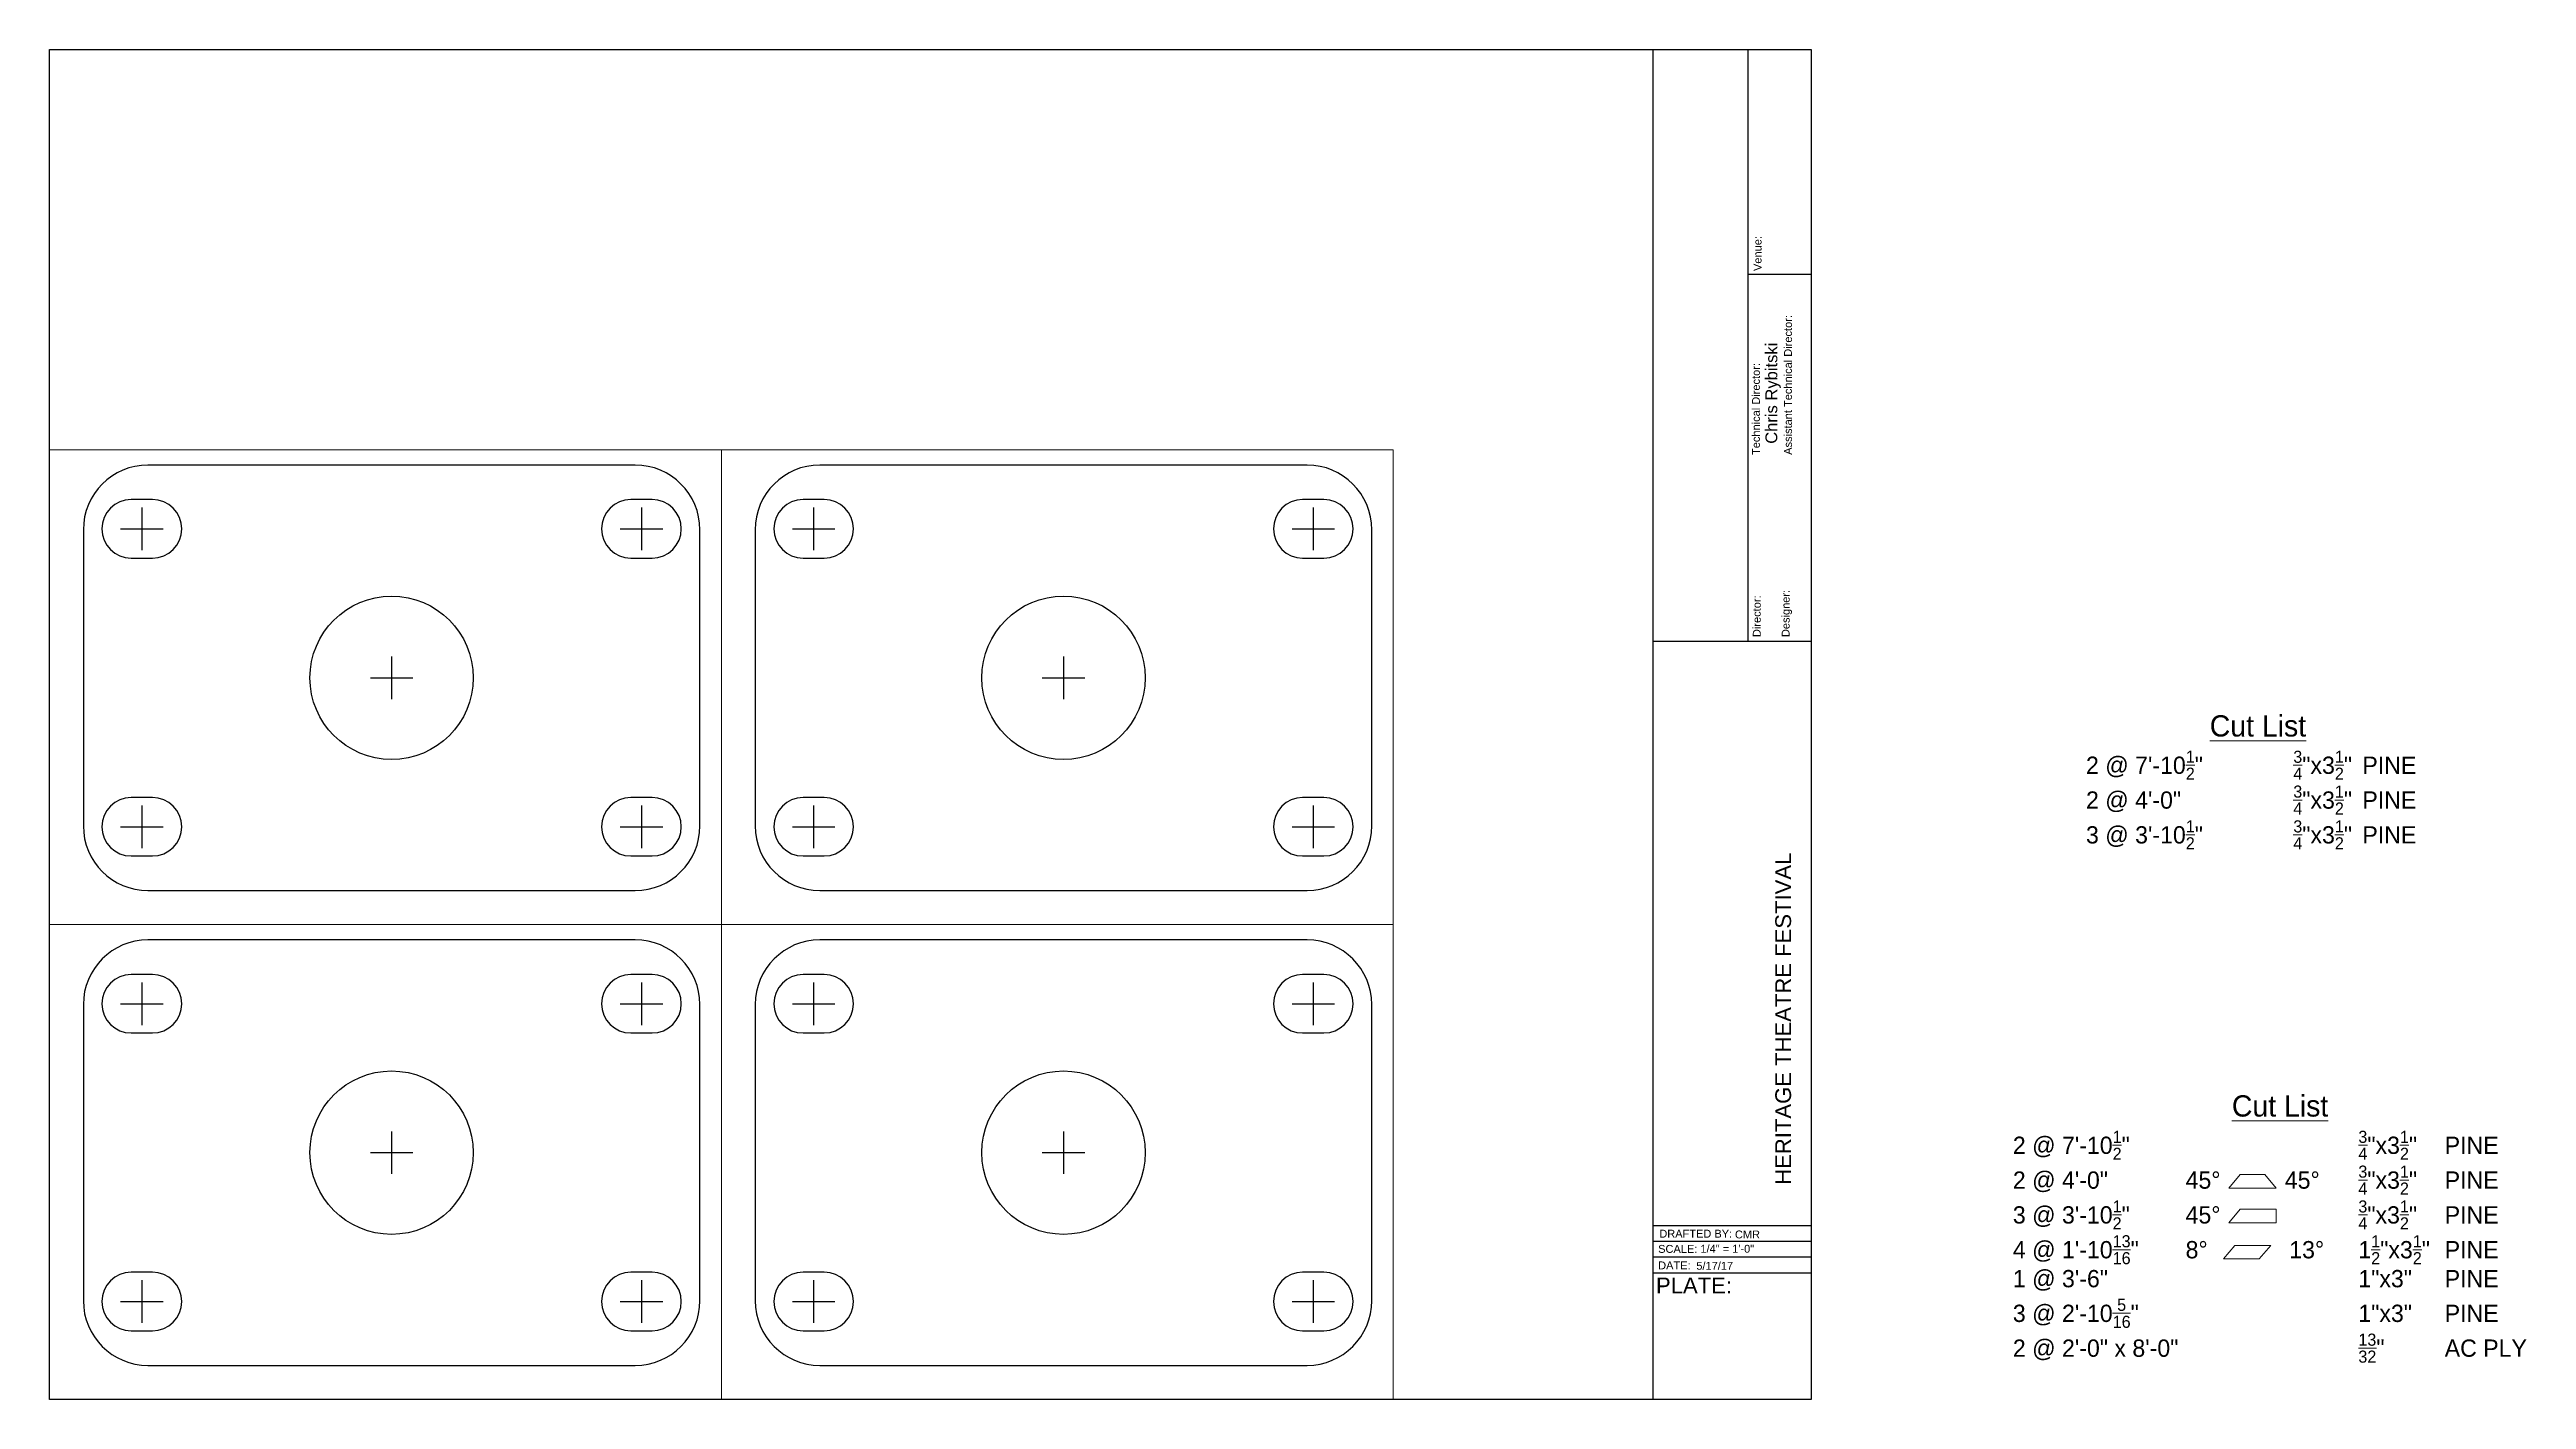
# Paper-space layout '8.5x11' of a CAD drawing. Header units: inches. Extents: x 0.1 to 14.6, y 0 to 8.
# The model-space entities are those that its viewports show. They can reach past a viewport. Long polylines and large blocks are cut down to what shows.
import ezdxf

# ---------------------------------------------------------------- set-up
doc = ezdxf.new("R2010")
doc.units = ezdxf.units.IN
doc.header["$MEASUREMENT"] = 0
doc.layers.add('BORDER', color=7, linetype='Continuous')
doc.layers.add('Dimensions', color=154, linetype='Continuous', lineweight=9)
doc.layers.add('VPORT', color=2, linetype='Continuous', plot=False)
doc.styles.add('Notes', font='dim.shx', dxfattribs={"height": 0.101562})
doc.styles.add('Spamalot', font='GOTHIC.TTF')
doc.styles.get("Standard").update_dxf_attribs({"font": 'arial.ttf'})
doc.styles.add('TitleAttribute', font='arial.ttf', dxfattribs={"height": 0.125})
doc.styles.add('TitleBlock', font='arial.ttf', dxfattribs={"height": 0.046875})

# ---------------------------------------------------------------- blocks, each defined once
blk = doc.blocks.new('*U10')
for p, q in [((9.71, 0), (9.71, 8.168)), ((10.283, 8.168), (10.283, 4.586)), ((10.666, 6.807), (10.283, 6.807)), ((10.666, 4.586), (9.71, 4.586)), ((10.666, 1.051), (9.71, 1.051)), ((10.666, 0.956), (9.71, 0.956)), ((10.666, 0.86), (9.71, 0.86)), ((10.666, 0.764), (9.71, 0.764))]:
    blk.add_line(p, q)
at = {"layer": 'BORDER'}
blk.add_lwpolyline([(0, 8.168), (10.666, 8.168), (10.666, 0), (0, 0)], close=True, dxfattribs=at)
for s, height, p in [('Venue:', 0.0478, (10.366, 6.828)), ('Assistant Technical Director:', 0.04778, (10.55, 5.716)), ('Technical Director:', 0.04778, (10.356, 5.715)), ('Director:', 0.0478, (10.361, 4.613)), ('Designer:', 0.0478, (10.536, 4.613))]:
    blk.add_text(s, height=height, rotation=90).set_placement(p)
at = {"style": 'TitleAttribute'}
for tag, p, height in [('VENUE', (10.546, 6.851), 0.0956), ('TECH_DIRECTOR', (10.461, 5.782), 0.0717), ('ATD', (10.645, 5.782), 0.0717), ('DIRECTOR', (10.459, 4.647), 0.0717), ('DESIGNER', (10.64, 4.647), 0.0717)]:
    blk.add_attdef(tag, p, '', height=height, rotation=90, dxfattribs=at)
at = {"layer": 'BORDER', "style": 'TitleBlock'}
for s, height, p in [('SCALE:', 0.0478, (9.74, 0.887)), ('DRAFTED BY:', 0.04778, (9.747, 0.979)), ('DATE:', 0.0478, (9.74, 0.787)), ('PLATE:', 0.0956, (9.727, 0.642))]:
    blk.add_text(s, height=height, dxfattribs=at).set_placement(p)
at = {"layer": 'BORDER'}
for tag, p, height, style in [('UNIT', (10.116, 4.722), 0.191, 'TitleAttribute'), ('SHOW_TITLE', (10.188, 1.299), 0.287, 'Spamalot'), ('COMPANY', (10.545, 1.299), 0.0956, 'TitleAttribute')]:
    blk.add_attdef(tag, p, '', height=height, rotation=90, dxfattribs=dict(at, style=style))
at = {"layer": 'BORDER', "style": 'TitleAttribute'}
for tag, p, height in [('SCALE', (9.996, 0.888), 0.0478), ('DRAFTER', (10.205, 0.975), 0.0478), ('DATE', (9.971, 0.785), 0.0478), ('XX', (9.751, 0.089), 0.191)]:
    blk.add_attdef(tag, p, '', height=height, dxfattribs=at)

msp = doc.modelspace()

# ---------------------------------------------------------------- linework, layer by layer
at = {"ltscale": 0.010358}
for p, q in [((15.31268, 120.09217), (12.44768, 120.09217)), ((12.47393, 119.88905), (12.34893, 119.88905)), ((15.41143, 119.88905), (15.28643, 119.88905)), ((12.06768, 119.71217), (12.06768, 117.97217)), ((15.69268, 117.97217), (15.69268, 119.71217)), ((12.34893, 119.5453), (12.47393, 119.5453)), ((15.28643, 119.5453), (15.41143, 119.5453)), ((12.47393, 118.13905), (12.34893, 118.13905)), ((15.41143, 118.13905), (15.28643, 118.13905)), ((12.34893, 117.7953), (12.47393, 117.7953)), ((15.28643, 117.7953), (15.41143, 117.7953)), ((12.44768, 117.59217), (15.31268, 117.59217))]:
    msp.add_line(p, q, dxfattribs=at)
for p, q in [((12.28643, 119.71717), (12.53643, 119.71717)), ((12.41143, 119.84217), (12.41143, 119.59217)), ((15.22393, 119.71717), (15.47393, 119.71717)), ((15.34893, 119.84217), (15.34893, 119.59217)), ((13.75518, 118.84217), (14.00518, 118.84217)), ((13.88018, 118.96717), (13.88018, 118.71717)), ((12.28643, 117.96717), (12.53643, 117.96717)), ((12.41143, 118.09217), (12.41143, 117.84217)), ((15.22393, 117.96717), (15.47393, 117.96717)), ((15.34893, 118.09217), (15.34893, 117.84217))]:
    msp.add_line(p, q)
at = {"ltscale": 0.002863}
msp.add_circle((13.88018, 118.84217), 0.48, dxfattribs=at)
at = {"ltscale": 0.010358}
for centre, radius, start, end in [((12.44768, 119.71217), 0.38, 90, 180), ((15.31268, 119.71217), 0.38, 0, 90), ((12.34893, 119.71717), 0.17188, 90, 270), ((12.47393, 119.71717), 0.17188, 270, 90), ((15.28643, 119.71717), 0.17188, 90, 270), ((15.41143, 119.71717), 0.17188, 270, 90), ((12.34893, 117.96717), 0.17188, 90, 270), ((12.47393, 117.96717), 0.17188, 270, 90), ((15.28643, 117.96717), 0.17188, 90, 270), ((15.41143, 117.96717), 0.17188, 270, 90), ((12.44768, 117.97217), 0.38, 180, 270), ((15.31268, 117.97217), 0.38, 270, 0)]:
    msp.add_arc(centre, radius, start, end, dxfattribs=at)

psp = doc.layouts.new('8.5x11')

# ---------------------------------------------------------------- linework, layer by layer
at = {"layer": 'Dimensions'}
for points in [[(13.167, 1.278), (12.889, 1.278), (12.956, 1.358), (13.1, 1.358)], [(13.167, 1.074), (12.889, 1.074), (12.956, 1.154), (13.167, 1.154)], [(13.067, 0.862), (12.857, 0.862), (12.924, 0.941), (13.135, 0.941)]]:
    psp.add_lwpolyline(points, close=True, dxfattribs=at)

# ---------------------------------------------------------------- block references
ref = psp.add_blockref('*U10', (0.076, 0.036), dxfattribs=dict(xscale=0.9709936953700445, yscale=0.9709936953700445, zscale=0.9709936953700445))
ref.add_attrib('DRAFTER', 'CMR', (9.985, 0.982), dxfattribs={"layer": 'BORDER', "height": 0.0464, "style": 'TitleAttribute'})
ref.add_attrib('DATE', '5/17/17', (9.758, 0.798), dxfattribs={"layer": 'BORDER', "height": 0.0464, "style": 'TitleAttribute'})
ref.add_attrib('SCALE', '1/4" = 1\'-0"', (9.782, 0.898), dxfattribs={"layer": 'BORDER', "height": 0.04639, "style": 'TitleAttribute'})
ref.add_attrib('COMPANY', 'HERITAGE THEATRE FESTIVAL', (10.315, 1.297), dxfattribs={"layer": 'BORDER', "height": 0.09278, "rotation": 90, "style": 'TitleAttribute'})
ref.add_attrib('TECH_DIRECTOR', 'Chris Rybitski', (10.234, 5.651), dxfattribs={"height": 0.06958, "rotation": 90, "style": 'TitleAttribute'})

# ---------------------------------------------------------------- texts
at = {"layer": 'Dimensions', "char_height": 0.101562, "attachment_point": 1, "style": 'Notes'}
for s, width, insert in [('\\A1;\\pi0.72754,t1.94629,2.35254;{\\fCentury Gothic|b0|i0|c0|p34;\\H1.2308x;\\LCut List \\P\\pi0,t1.21875,1.625;\\H0.81248x;\\l2 @ 7\'-10\\H0.7x;\\S1/2;\\H1.4286x;"^I\\H0.7x;\\S3/4;\\H1.4286x;"x3\\H0.7x;\\S1/2;\\H1.4286x;"^IPINE\\P2 @ 4\'-0"^I\\H0.7x;\\S3/4;\\H1.4286x;"x3\\H0.7x;\\S1/2;\\H1.4286x;"^IPINE\\H0.99996x;\\P3 @ 3\'-10\\H0.7x;\\S1/2;\\H1.4286x;"^I\\H0.7x;\\S3/4;\\H1.4286x;"x3\\H0.7x;\\S1/2;\\H1.4286x;"^IPINE}', 2.03726, (12.049, 4.056)), ('\\A1;\\pi1.28772,t2.30334,2.91272,3.31897,3.82678;{\\fCentury Gothic|b0|i0|c0|p34;\\H1.2308x;\\LCut List\\P\\pi0,t1.01563,1.625,2.03125,2.53906;\\H0.81248x;\\l2 @ 7\'-10\\H0.7x;\\S1/2;\\H1.4286x;"^I^I^I\\H0.7x;\\S3/4;\\H1.4286x;"x3\\H0.7x;\\S1/2;\\H1.4286x;" ^IPINE\\P\\pt1.01563,1.52344,2.03125,2.53906;2 @ 4\'-0"^I45°^I  45°^I\\H0.7x;\\S3/4;\\H1.4286x;"x3\\H0.7x;\\S1/2;\\H1.4286x;" ^IPINE\\H0.99996x;\\P\\pt1.01563,1.625,2.03125,2.53906;3 @ 3\'-10\\H0.7x;\\S1/2;\\H1.4286x;"^I45°^I  ^I\\H0.7x;\\S3/4;\\H1.4286x;"x3\\H0.7x;\\S1/2;\\H1.4286x;" ^IPINE\\P4 @ 1\'-10\\H0.7x;\\S13/16;\\H1.4286x;"^I8°^I13°^I1\\H0.7x;\\S1/2;\\H1.4286x;"x3\\H0.7x;\\S1/2;\\H1.4286x;" ^IPINE\\P1 @ 3\'-6"^I^I^I1"x3" ^IPINE\\P3 @ 2\'-10\\H0.7x;\\S5/16;\\H1.4286x;"^I^I^I1"x3" ^IPINE\\P2 @ 2\'-0" x 8\'-0"^I^I^I\\H0.7x;\\S13/32;\\H1.4286x;" ^IAC PLY}', 3.15762, (11.619, 1.823))]:
    psp.add_mtext_dynamic_manual_height_columns(s, width=width, gutter_width=0.508, heights=[0], dxfattribs=dict(at, insert=insert))

# ---------------------------------------------------------------- viewports
at = {"layer": 'VPORT'}
for center, status in [((2.051, 4.221), 3), ((6.001, 4.221), 5), ((6.001, 1.431), 4)]:
    psp.add_viewport(center=center, size=(3.95, 2.79029), view_center_point=(13.84391, 118.78724), view_height=2.790288, status=status, dxfattribs=at)
psp.add_viewport(center=(2.051, 1.431), size=(3.95, 2.79029), view_center_point=(13.84391, 118.78724), view_height=2.790288, dxfattribs=at)

doc.saveas('drawing.dxf')
